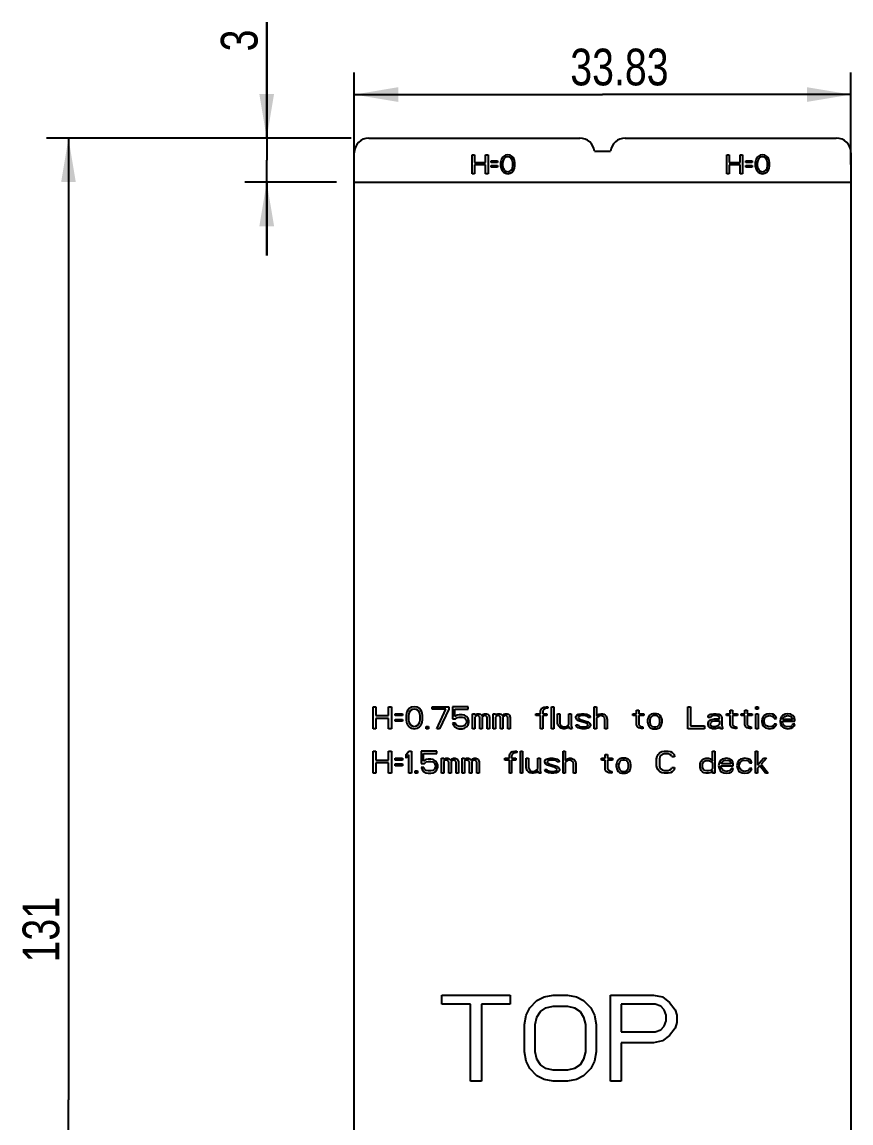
# Model space of a CAD drawing. Header units: millimetres. Extents: x 0 to 420, y 0 to 297.
# Drawn here: x 48.8 to 105.2, y 152.9 to 227.9 of the extents above; entities that cross this region are included whole.
import ezdxf

# ---------------------------------------------------------------- set-up
doc = ezdxf.new("R2010")
doc.units = ezdxf.units.MM
doc.header["$LTSCALE"] = 23.1
doc.layers.get('0').update_dxf_attribs({"linetype": 'CONTINUOUS'})
doc.layers.add('ASSEM_MEM', color=7, linetype='CONTINUOUS')
doc.styles.get("Standard").update_dxf_attribs({"font": 'txt', "width": 0.8})
doc.dimstyles.new('DIMSTYLE_1', dxfattribs={"dimtxt": 2.5, "dimasz": 3, "dimexe": 1.5, "dimexo": 1.2, "dimtad": 1, "dimdsep": 46, "dimtxsty": 'STANDARD', "dimblk": '_FILLED', "dimblk1": '_FILLED', "dimblk2": '_FILLED', "dimcen": 0.09, "dimazin": 2, "dimtp": 0.01, "dimtm": 0.01, "dimtfac": 1, "dimtofl": 0, "dimtmove": 0, "dimatfit": 3, "dimldrblk": '_FILLED', "dimfxl": 1, "dimtolj": 1, "dimarcsym": 0})

# ---------------------------------------------------------------- blocks, each defined once
blk = doc.blocks.new('_FILLED')
at = {"color": 0, "linetype": 'BYBLOCK'}
blk.add_solid([(0, 0), (-1, 0.167), (-1, -0.167)], dxfattribs=at)
blk = doc.blocks.new('*D0')
at = {"color": 7, "linetype": 'CONTINUOUS'}
for p, q in [((71.42, 218.165), (71.42, 224.431)), ((105.245, 218.165), (105.245, 224.431)), ((71.42, 222.931), (88.332, 222.931)), ((105.245, 222.931), (88.332, 222.931))]:
    blk.add_line(p, q, dxfattribs=at)
at = {"color": 7, "linetype": 'CONTINUOUS', "xscale": 3, "yscale": 3, "zscale": 3, "rotation": 180}
blk.add_blockref('_FILLED', (71.42, 222.931), dxfattribs=at)
at = {"color": 7, "linetype": 'CONTINUOUS', "xscale": 3, "yscale": 3, "zscale": 3}
blk.add_blockref('_FILLED', (105.245, 222.931), dxfattribs=at)
at = {"color": 7, "linetype": 'CONTINUOUS', "insert": (89.478, 226.056), "char_height": 2.5, "width": 10, "attachment_point": 2, "line_spacing_factor": 0.9}
blk.add_mtext('33.83', dxfattribs=at)
blk = doc.blocks.new('*D1')
at = {"color": 7, "linetype": 'CONTINUOUS'}
for p, q in [((71.22, 219.965), (50.465, 219.965)), ((51.965, 219.965), (51.965, 154.465)), ((51.965, 88.965), (51.965, 154.465)), ((71.22, 88.965), (50.465, 88.965))]:
    blk.add_line(p, q, dxfattribs=at)
at = {"color": 7, "linetype": 'CONTINUOUS', "xscale": 3, "yscale": 3, "zscale": 3}
for p, rotation in [((51.965, 219.965), 90), ((51.965, 88.965), 270)]:
    blk.add_blockref('_FILLED', p, dxfattribs=dict(at, rotation=rotation))
at = {"color": 7, "linetype": 'CONTINUOUS', "insert": (48.84, 166.057), "char_height": 2.5, "width": 6, "attachment_point": 2, "rotation": 90, "line_spacing_factor": 0.9}
blk.add_mtext('131', dxfattribs=at)
blk = doc.blocks.new('*D2')
at = {"color": 7, "linetype": 'CONTINUOUS'}
for p, q in [((65.463, 219.965), (65.463, 227.871)), ((65.463, 227.871), (65.463, 218.465)), ((71.22, 219.965), (63.963, 219.965)), ((65.463, 211.965), (65.463, 218.465)), ((70.22, 216.965), (63.963, 216.965)), ((65.463, 216.965), (65.463, 211.965))]:
    blk.add_line(p, q, dxfattribs=at)
at = {"color": 7, "linetype": 'CONTINUOUS', "xscale": 3, "yscale": 3, "zscale": 3}
for p, rotation in [((65.463, 219.965), 270), ((65.463, 216.965), 90)]:
    blk.add_blockref('_FILLED', p, dxfattribs=dict(at, rotation=rotation))
at = {"color": 7, "linetype": 'CONTINUOUS', "insert": (62.338, 225.871), "char_height": 2.5, "width": 2, "attachment_point": 1, "rotation": 90, "line_spacing_factor": 0.9}
blk.add_mtext('3', dxfattribs=at)

msp = doc.modelspace()

# ---------------------------------------------------------------- linework, layer by layer
at = {"layer": 'ASSEM_MEM', "color": 7, "linetype": 'CONTINUOUS'}
for p, q in [((72.42, 219.965), (86.787, 219.965)), ((89.877, 219.965), (104.245, 219.965)), ((71.42, 216.965), (71.42, 218.965)), ((87.782, 219.065), (88.882, 219.065)), ((105.245, 218.965), (105.245, 216.965)), ((79.456, 217.541), (79.456, 218.831)), ((79.456, 218.831), (79.617, 218.831)), ((79.617, 218.831), (79.617, 218.309)), ((79.617, 218.309), (80.37, 218.309)), ((80.37, 218.309), (80.37, 218.831)), ((80.37, 218.831), (80.531, 218.831)), ((80.531, 218.831), (80.531, 217.541)), ((80.746, 218.309), (80.746, 218.419)), ((80.746, 218.419), (81.176, 218.419)), ((81.176, 218.309), (80.746, 218.309)), ((81.176, 218.419), (81.176, 218.309)), ((81.418, 218.447), (81.391, 218.309)), ((81.391, 218.309), (81.391, 218.062)), ((81.445, 218.529), (81.418, 218.447)), ((81.499, 218.639), (81.445, 218.529)), ((81.579, 218.721), (81.499, 218.639)), ((81.552, 218.447), (81.526, 218.282)), ((81.526, 218.282), (81.526, 218.09)), ((81.66, 218.611), (81.552, 218.447)), ((81.714, 218.804), (81.579, 218.721)), ((81.741, 218.666), (81.66, 218.611)), ((81.875, 218.831), (81.714, 218.804)), ((81.875, 218.694), (81.741, 218.666)), ((82.036, 218.804), (81.875, 218.831)), ((82.009, 218.666), (81.875, 218.694)), ((82.09, 218.611), (82.009, 218.666)), ((82.171, 218.721), (82.036, 218.804)), ((82.197, 218.447), (82.09, 218.611)), ((82.251, 218.639), (82.171, 218.721)), ((82.224, 218.282), (82.197, 218.447)), ((82.224, 218.09), (82.224, 218.282)), ((82.305, 218.529), (82.251, 218.639)), ((82.332, 218.447), (82.305, 218.529)), ((82.359, 218.309), (82.332, 218.447)), ((82.359, 218.062), (82.359, 218.309)), ((96.795, 217.541), (96.795, 218.831)), ((96.795, 218.831), (96.957, 218.831)), ((96.957, 218.831), (96.957, 218.309)), ((96.957, 218.309), (97.709, 218.309)), ((97.709, 218.309), (97.709, 218.831)), ((97.709, 218.831), (97.87, 218.831)), ((97.87, 218.831), (97.87, 217.541)), ((98.085, 218.309), (98.085, 218.419)), ((98.085, 218.419), (98.515, 218.419)), ((98.515, 218.309), (98.085, 218.309)), ((98.515, 218.419), (98.515, 218.309)), ((98.757, 218.447), (98.73, 218.309)), ((98.73, 218.309), (98.73, 218.062)), ((98.784, 218.529), (98.757, 218.447)), ((98.838, 218.639), (98.784, 218.529)), ((98.918, 218.721), (98.838, 218.639)), ((98.892, 218.447), (98.865, 218.282)), ((98.865, 218.282), (98.865, 218.09)), ((98.999, 218.611), (98.892, 218.447)), ((99.053, 218.804), (98.918, 218.721)), ((99.08, 218.666), (98.999, 218.611)), ((99.214, 218.831), (99.053, 218.804)), ((99.214, 218.694), (99.08, 218.666)), ((99.375, 218.804), (99.214, 218.831)), ((99.348, 218.666), (99.214, 218.694)), ((99.429, 218.611), (99.348, 218.666)), ((99.51, 218.721), (99.375, 218.804)), ((99.537, 218.447), (99.429, 218.611)), ((99.59, 218.639), (99.51, 218.721)), ((99.563, 218.282), (99.537, 218.447)), ((99.563, 218.09), (99.563, 218.282)), ((99.644, 218.529), (99.59, 218.639)), ((99.671, 218.447), (99.644, 218.529)), ((99.698, 218.309), (99.671, 218.447)), ((99.698, 218.062), (99.698, 218.309)), ((79.617, 217.541), (79.456, 217.541)), ((79.617, 218.145), (79.617, 217.541)), ((80.37, 218.145), (79.617, 218.145)), ((80.37, 217.541), (80.37, 218.145)), ((80.531, 217.541), (80.37, 217.541)), ((80.746, 217.98), (80.746, 218.09)), ((80.746, 218.09), (81.176, 218.09)), ((81.176, 217.98), (80.746, 217.98)), ((81.176, 218.09), (81.176, 217.98)), ((81.391, 218.062), (81.418, 217.925)), ((81.418, 217.925), (81.445, 217.843)), ((81.445, 217.843), (81.499, 217.733)), ((81.499, 217.733), (81.579, 217.651)), ((81.526, 218.09), (81.552, 217.925)), ((81.552, 217.925), (81.66, 217.761)), ((81.579, 217.651), (81.714, 217.568)), ((81.66, 217.761), (81.741, 217.706)), ((81.714, 217.568), (81.875, 217.541)), ((81.741, 217.706), (81.875, 217.678)), ((81.875, 217.678), (82.009, 217.706)), ((81.875, 217.541), (82.036, 217.568)), ((82.009, 217.706), (82.09, 217.761)), ((82.036, 217.568), (82.171, 217.651)), ((82.09, 217.761), (82.197, 217.925)), ((82.171, 217.651), (82.251, 217.733)), ((82.197, 217.925), (82.224, 218.09)), ((82.251, 217.733), (82.305, 217.843)), ((82.305, 217.843), (82.332, 217.925)), ((82.332, 217.925), (82.359, 218.062)), ((96.957, 217.541), (96.795, 217.541)), ((96.957, 218.145), (96.957, 217.541)), ((97.709, 218.145), (96.957, 218.145)), ((97.709, 217.541), (97.709, 218.145)), ((97.87, 217.541), (97.709, 217.541)), ((98.085, 217.98), (98.085, 218.09)), ((98.085, 218.09), (98.515, 218.09)), ((98.515, 217.98), (98.085, 217.98)), ((98.515, 218.09), (98.515, 217.98)), ((98.73, 218.062), (98.757, 217.925)), ((98.757, 217.925), (98.784, 217.843)), ((98.784, 217.843), (98.838, 217.733)), ((98.838, 217.733), (98.918, 217.651)), ((98.865, 218.09), (98.892, 217.925)), ((98.892, 217.925), (98.999, 217.761)), ((98.918, 217.651), (99.053, 217.568)), ((98.999, 217.761), (99.08, 217.706)), ((99.053, 217.568), (99.214, 217.541)), ((99.08, 217.706), (99.214, 217.678)), ((99.214, 217.678), (99.348, 217.706)), ((99.214, 217.541), (99.375, 217.568)), ((99.348, 217.706), (99.429, 217.761)), ((99.375, 217.568), (99.51, 217.651)), ((99.429, 217.761), (99.537, 217.925)), ((99.51, 217.651), (99.59, 217.733)), ((99.537, 217.925), (99.563, 218.09)), ((99.59, 217.733), (99.644, 217.843)), ((99.644, 217.843), (99.671, 217.925)), ((99.671, 217.925), (99.698, 218.062)), ((71.42, 89.965), (71.42, 216.965)), ((71.42, 216.965), (105.245, 216.965)), ((105.245, 216.965), (105.245, 89.965)), ((72.702, 179.741), (72.702, 181.241)), ((72.702, 181.241), (72.889, 181.241)), ((72.889, 181.241), (72.889, 180.634)), ((73.764, 180.634), (73.764, 181.241)), ((73.764, 181.241), (73.952, 181.241)), ((73.952, 181.241), (73.952, 179.741)), ((74.202, 180.634), (74.202, 180.762)), ((74.202, 180.762), (74.702, 180.762)), ((74.702, 180.762), (74.702, 180.634)), ((74.983, 180.794), (74.952, 180.634)), ((75.014, 180.89), (74.983, 180.794)), ((75.077, 181.017), (75.014, 180.89)), ((75.17, 181.113), (75.077, 181.017)), ((75.139, 180.794), (75.108, 180.603)), ((75.264, 180.986), (75.139, 180.794)), ((75.327, 181.209), (75.17, 181.113)), ((75.358, 181.049), (75.264, 180.986)), ((75.514, 181.241), (75.327, 181.209)), ((75.514, 181.081), (75.358, 181.049)), ((75.702, 181.209), (75.514, 181.241)), ((75.67, 181.049), (75.514, 181.081)), ((75.764, 180.986), (75.67, 181.049)), ((75.858, 181.113), (75.702, 181.209)), ((75.889, 180.794), (75.764, 180.986)), ((75.952, 181.017), (75.858, 181.113)), ((75.92, 180.603), (75.889, 180.794)), ((76.014, 180.89), (75.952, 181.017)), ((76.045, 180.794), (76.014, 180.89)), ((76.077, 180.634), (76.045, 180.794)), ((76.733, 181.081), (76.733, 181.241)), ((76.733, 181.241), (77.858, 181.241)), ((77.67, 181.081), (76.733, 181.081)), ((77.045, 179.741), (77.67, 181.081)), ((77.858, 181.081), (77.233, 179.741)), ((77.858, 181.241), (77.858, 181.081)), ((78.108, 181.241), (78.108, 180.411)), ((79.17, 181.241), (78.108, 181.241)), ((78.264, 180.571), (78.264, 181.081)), ((78.264, 181.081), (79.17, 181.081)), ((79.17, 181.081), (79.17, 181.241)), ((79.483, 179.741), (79.483, 180.762)), ((79.483, 180.762), (79.639, 180.762)), ((79.639, 180.762), (79.639, 180.666)), ((79.639, 180.666), (79.702, 180.73)), ((79.702, 180.73), (79.795, 180.762)), ((79.795, 180.762), (79.92, 180.762)), ((79.92, 180.762), (80.014, 180.73)), ((80.014, 180.73), (80.108, 180.634)), ((80.108, 180.634), (80.202, 180.73)), ((80.202, 180.73), (80.295, 180.762)), ((80.295, 180.762), (80.42, 180.762)), ((80.42, 180.762), (80.514, 180.73)), ((80.514, 180.73), (80.577, 180.666)), ((80.889, 179.741), (80.889, 180.762)), ((80.889, 180.762), (81.045, 180.762)), ((81.045, 180.762), (81.045, 180.666)), ((81.045, 180.666), (81.108, 180.73)), ((81.108, 180.73), (81.202, 180.762)), ((81.202, 180.762), (81.327, 180.762)), ((81.327, 180.762), (81.42, 180.73)), ((81.42, 180.73), (81.514, 180.634)), ((81.514, 180.634), (81.608, 180.73)), ((81.608, 180.73), (81.702, 180.762)), ((81.702, 180.762), (81.827, 180.762)), ((81.827, 180.762), (81.92, 180.73)), ((81.92, 180.73), (81.983, 180.666)), ((83.795, 180.634), (83.795, 180.762)), ((83.795, 180.762), (84.108, 180.762)), ((84.108, 180.954), (84.139, 181.049)), ((84.108, 180.762), (84.108, 180.954)), ((84.139, 181.049), (84.202, 181.145)), ((84.202, 181.145), (84.327, 181.209)), ((84.295, 181.017), (84.264, 180.922)), ((84.264, 180.922), (84.264, 180.762)), ((84.264, 180.762), (84.545, 180.762)), ((84.358, 181.081), (84.295, 181.017)), ((84.327, 181.209), (84.483, 181.241)), ((84.42, 181.113), (84.358, 181.081)), ((84.608, 181.145), (84.42, 181.113)), ((84.483, 181.241), (84.608, 181.241)), ((84.545, 180.762), (84.545, 180.634)), ((84.608, 181.241), (84.608, 181.145)), ((84.858, 179.741), (84.858, 181.241)), ((84.858, 181.241), (85.014, 181.241)), ((85.014, 181.241), (85.014, 179.741)), ((85.264, 180.124), (85.264, 180.762)), ((85.264, 180.762), (85.42, 180.762)), ((85.42, 180.762), (85.42, 180.124)), ((86.045, 180.06), (86.045, 180.762)), ((86.045, 180.762), (86.202, 180.762)), ((86.202, 180.762), (86.202, 179.932)), ((86.577, 180.666), (86.702, 180.73)), ((86.702, 180.73), (86.889, 180.762)), ((86.889, 180.762), (87.077, 180.762)), ((87.077, 180.762), (87.264, 180.73)), ((87.264, 180.73), (87.358, 180.698)), ((87.764, 179.741), (87.764, 181.241)), ((87.764, 181.241), (87.92, 181.241)), ((87.92, 181.241), (87.92, 180.603)), ((87.983, 180.666), (88.077, 180.73)), ((88.077, 180.73), (88.202, 180.762)), ((88.202, 180.762), (88.327, 180.762)), ((88.327, 180.762), (88.42, 180.73)), ((88.42, 180.73), (88.514, 180.666)), ((90.389, 180.634), (90.389, 180.762)), ((90.389, 180.762), (90.639, 180.762)), ((90.639, 180.762), (90.639, 181.017)), ((90.639, 181.017), (90.795, 181.017)), ((90.795, 181.017), (90.795, 180.762)), ((90.795, 180.762), (91.139, 180.762)), ((91.139, 180.762), (91.139, 180.634)), ((91.639, 180.73), (91.577, 180.698)), ((91.764, 180.762), (91.639, 180.73)), ((92.014, 180.762), (91.764, 180.762)), ((92.139, 180.73), (92.014, 180.762)), ((92.202, 180.698), (92.139, 180.73)), ((94.139, 179.741), (94.139, 181.241)), ((94.139, 181.241), (94.327, 181.241)), ((94.327, 181.241), (94.327, 179.932)), ((95.608, 180.698), (95.67, 180.73)), ((95.67, 180.73), (95.889, 180.762)), ((95.889, 180.762), (96.077, 180.762)), ((96.077, 180.762), (96.264, 180.73)), ((96.264, 180.73), (96.358, 180.666)), ((96.764, 180.634), (96.764, 180.762)), ((96.764, 180.762), (97.014, 180.762)), ((97.014, 180.762), (97.014, 181.017)), ((97.014, 181.017), (97.17, 181.017)), ((97.17, 181.017), (97.17, 180.762)), ((97.17, 180.762), (97.514, 180.762)), ((97.514, 180.762), (97.514, 180.634)), ((97.764, 180.634), (97.764, 180.762)), ((97.764, 180.762), (98.014, 180.762)), ((98.014, 180.762), (98.014, 181.017)), ((98.014, 181.017), (98.17, 181.017)), ((98.17, 181.017), (98.17, 180.762)), ((98.17, 180.762), (98.514, 180.762)), ((98.514, 180.762), (98.514, 180.634)), ((98.764, 181.081), (98.764, 181.241)), ((98.764, 181.241), (98.92, 181.241)), ((98.92, 181.081), (98.764, 181.081)), ((98.764, 179.741), (98.764, 180.762)), ((98.764, 180.762), (98.92, 180.762)), ((98.92, 181.241), (98.92, 181.081)), ((98.92, 180.762), (98.92, 179.741)), ((99.514, 180.73), (99.42, 180.698)), ((99.702, 180.762), (99.514, 180.73)), ((99.92, 180.73), (99.702, 180.762)), ((100.045, 180.666), (99.92, 180.73)), ((100.764, 180.73), (100.67, 180.698)), ((100.952, 180.762), (100.764, 180.73)), ((101.139, 180.73), (100.952, 180.762)), ((101.295, 180.634), (101.139, 180.73)), ((72.889, 180.634), (73.764, 180.634)), ((72.889, 180.443), (72.889, 179.741)), ((73.764, 180.443), (72.889, 180.443)), ((73.764, 179.741), (73.764, 180.443)), ((74.702, 180.634), (74.202, 180.634)), ((74.202, 180.251), (74.202, 180.379)), ((74.202, 180.379), (74.702, 180.379)), ((74.702, 180.251), (74.202, 180.251)), ((74.702, 180.379), (74.702, 180.251)), ((74.952, 180.634), (74.952, 180.347)), ((74.952, 180.347), (74.983, 180.188)), ((74.983, 180.188), (75.014, 180.092)), ((75.014, 180.092), (75.077, 179.964)), ((75.077, 179.964), (75.17, 179.868)), ((75.108, 180.603), (75.108, 180.379)), ((75.108, 180.379), (75.139, 180.188)), ((75.139, 180.188), (75.264, 179.996)), ((75.264, 179.996), (75.358, 179.932)), ((75.67, 179.932), (75.764, 179.996)), ((75.764, 179.996), (75.889, 180.188)), ((75.858, 179.868), (75.952, 179.964)), ((75.889, 180.188), (75.92, 180.379)), ((75.92, 180.379), (75.92, 180.603)), ((75.952, 179.964), (76.014, 180.092)), ((76.014, 180.092), (76.045, 180.188)), ((76.045, 180.188), (76.077, 180.347)), ((76.077, 180.347), (76.077, 180.634)), ((78.108, 180.411), (78.327, 180.411)), ((78.108, 180.124), (78.17, 179.996)), ((78.295, 180.124), (78.108, 180.124)), ((78.17, 179.996), (78.264, 179.868)), ((78.42, 180.666), (78.264, 180.571)), ((78.358, 179.996), (78.295, 180.124)), ((78.327, 180.411), (78.452, 180.507)), ((78.452, 179.932), (78.358, 179.996)), ((78.577, 180.698), (78.42, 180.666)), ((78.452, 180.507), (78.577, 180.539)), ((78.764, 180.698), (78.577, 180.698)), ((78.577, 180.539), (78.764, 180.539)), ((78.92, 180.666), (78.764, 180.698)), ((78.764, 180.539), (78.889, 180.507)), ((78.889, 180.507), (78.983, 180.443)), ((78.983, 179.996), (78.889, 179.932)), ((79.077, 180.571), (78.92, 180.666)), ((78.983, 180.443), (79.045, 180.347)), ((79.045, 180.092), (78.983, 179.996)), ((79.045, 180.347), (79.077, 180.251)), ((79.077, 180.188), (79.045, 180.092)), ((79.17, 180.443), (79.077, 180.571)), ((79.077, 180.251), (79.077, 180.188)), ((79.077, 179.868), (79.17, 179.996)), ((79.233, 180.283), (79.17, 180.443)), ((79.17, 179.996), (79.233, 180.156)), ((79.233, 180.156), (79.233, 180.283)), ((79.702, 180.603), (79.639, 180.539)), ((79.639, 180.539), (79.639, 179.741)), ((79.795, 180.634), (79.702, 180.603)), ((79.858, 180.634), (79.795, 180.634)), ((79.92, 180.603), (79.858, 180.634)), ((79.952, 180.571), (79.92, 180.603)), ((79.983, 180.507), (79.952, 180.571)), ((79.983, 179.741), (79.983, 180.507)), ((80.17, 180.571), (80.139, 180.507)), ((80.139, 180.507), (80.139, 179.741)), ((80.202, 180.603), (80.17, 180.571)), ((80.264, 180.634), (80.202, 180.603)), ((80.358, 180.634), (80.264, 180.634)), ((80.42, 180.603), (80.358, 180.634)), ((80.452, 180.571), (80.42, 180.603)), ((80.483, 180.507), (80.452, 180.571)), ((80.483, 179.741), (80.483, 180.507)), ((80.577, 180.666), (80.639, 180.507)), ((80.639, 180.507), (80.639, 179.741)), ((81.108, 180.603), (81.045, 180.539)), ((81.045, 180.539), (81.045, 179.741)), ((81.202, 180.634), (81.108, 180.603)), ((81.264, 180.634), (81.202, 180.634)), ((81.327, 180.603), (81.264, 180.634)), ((81.358, 180.571), (81.327, 180.603)), ((81.389, 180.507), (81.358, 180.571)), ((81.389, 179.741), (81.389, 180.507)), ((81.577, 180.571), (81.545, 180.507)), ((81.545, 180.507), (81.545, 179.741)), ((81.608, 180.603), (81.577, 180.571)), ((81.67, 180.634), (81.608, 180.603)), ((81.764, 180.634), (81.67, 180.634)), ((81.827, 180.603), (81.764, 180.634)), ((81.858, 180.571), (81.827, 180.603)), ((81.889, 180.507), (81.858, 180.571)), ((81.889, 179.741), (81.889, 180.507)), ((81.983, 180.666), (82.045, 180.507)), ((82.045, 180.507), (82.045, 179.741)), ((84.108, 180.634), (83.795, 180.634)), ((84.108, 179.741), (84.108, 180.634)), ((84.264, 180.634), (84.264, 179.741)), ((84.545, 180.634), (84.264, 180.634)), ((85.295, 179.996), (85.264, 180.124)), ((85.327, 179.932), (85.295, 179.996)), ((85.42, 180.124), (85.452, 180.028)), ((85.452, 180.028), (85.514, 179.932)), ((85.889, 179.9), (85.983, 179.964)), ((85.983, 179.964), (86.045, 180.06)), ((86.514, 180.571), (86.577, 180.666)), ((86.514, 180.507), (86.514, 180.571)), ((86.577, 180.379), (86.514, 180.507)), ((86.577, 179.868), (86.514, 179.996)), ((86.514, 179.996), (86.67, 179.996)), ((86.702, 180.283), (86.577, 180.379)), ((86.702, 180.571), (86.67, 180.507)), ((86.67, 180.507), (86.702, 180.443)), ((86.67, 179.996), (86.702, 179.932)), ((86.764, 180.603), (86.702, 180.571)), ((86.702, 180.443), (86.795, 180.379)), ((87.233, 180.124), (86.702, 180.283)), ((86.889, 180.634), (86.764, 180.603)), ((86.795, 180.379), (87.327, 180.22)), ((87.077, 180.634), (86.889, 180.634)), ((87.264, 180.603), (87.077, 180.634)), ((87.327, 180.06), (87.233, 180.124)), ((87.327, 180.571), (87.264, 180.603)), ((87.358, 180.507), (87.327, 180.571)), ((87.327, 180.22), (87.452, 180.124)), ((87.358, 179.996), (87.327, 180.06)), ((87.327, 179.932), (87.358, 179.996)), ((87.358, 180.698), (87.452, 180.634)), ((87.514, 180.507), (87.358, 180.507)), ((87.452, 180.634), (87.514, 180.507)), ((87.452, 180.124), (87.514, 179.996)), ((87.514, 179.996), (87.514, 179.932)), ((87.92, 180.603), (87.983, 180.666)), ((87.983, 180.539), (87.92, 180.475)), ((87.92, 180.475), (87.92, 179.741)), ((88.077, 180.603), (87.983, 180.539)), ((88.202, 180.634), (88.077, 180.603)), ((88.327, 180.603), (88.202, 180.634)), ((88.389, 180.571), (88.327, 180.603)), ((88.452, 180.507), (88.389, 180.571)), ((88.483, 180.379), (88.452, 180.507)), ((88.483, 179.741), (88.483, 180.379)), ((88.514, 180.666), (88.577, 180.603)), ((88.577, 180.603), (88.608, 180.539)), ((88.608, 180.539), (88.639, 180.379)), ((88.639, 180.379), (88.639, 179.741)), ((90.639, 180.634), (90.389, 180.634)), ((90.639, 179.996), (90.639, 180.634)), ((90.702, 179.868), (90.639, 179.996)), ((90.795, 180.634), (90.795, 180.06)), ((91.139, 180.634), (90.795, 180.634)), ((90.795, 180.06), (90.827, 179.964)), ((90.827, 179.964), (90.92, 179.9)), ((91.42, 180.443), (91.389, 180.315)), ((91.389, 180.315), (91.389, 180.188)), ((91.389, 180.188), (91.452, 179.964)), ((91.452, 180.539), (91.42, 180.443)), ((91.514, 180.634), (91.452, 180.539)), ((91.452, 179.964), (91.514, 179.868)), ((91.577, 180.698), (91.514, 180.634)), ((91.577, 180.443), (91.545, 180.315)), ((91.545, 180.315), (91.545, 180.188)), ((91.545, 180.188), (91.577, 180.06)), ((91.639, 180.539), (91.577, 180.443)), ((91.577, 180.06), (91.639, 179.964)), ((91.702, 180.603), (91.639, 180.539)), ((91.639, 179.964), (91.702, 179.9)), ((91.827, 180.634), (91.702, 180.603)), ((91.952, 180.634), (91.827, 180.634)), ((92.077, 180.603), (91.952, 180.634)), ((92.139, 180.539), (92.077, 180.603)), ((92.077, 179.9), (92.139, 179.964)), ((92.202, 180.443), (92.139, 180.539)), ((92.139, 179.964), (92.202, 180.06)), ((92.264, 180.634), (92.202, 180.698)), ((92.233, 180.315), (92.202, 180.443)), ((92.202, 180.06), (92.233, 180.188)), ((92.233, 180.188), (92.233, 180.315)), ((92.327, 180.539), (92.264, 180.634)), ((92.264, 179.868), (92.327, 179.964)), ((92.358, 180.443), (92.327, 180.539)), ((92.327, 179.964), (92.389, 180.188)), ((92.389, 180.315), (92.358, 180.443)), ((92.389, 180.188), (92.389, 180.315)), ((95.514, 180.571), (95.545, 180.634)), ((95.514, 180.507), (95.514, 180.571)), ((95.67, 180.507), (95.514, 180.507)), ((95.514, 180.124), (95.577, 180.251)), ((95.514, 180.028), (95.514, 180.124)), ((95.545, 179.9), (95.514, 180.028)), ((95.545, 180.634), (95.608, 180.698)), ((95.577, 180.251), (95.639, 180.315)), ((95.639, 180.315), (95.764, 180.379)), ((95.702, 180.571), (95.67, 180.507)), ((95.67, 180.06), (95.702, 180.156)), ((95.67, 179.996), (95.67, 180.06)), ((95.702, 179.932), (95.67, 179.996)), ((95.764, 180.603), (95.702, 180.571)), ((95.702, 180.156), (95.764, 180.22)), ((95.889, 180.634), (95.764, 180.603)), ((95.764, 180.379), (95.952, 180.411)), ((95.764, 180.22), (95.827, 180.251)), ((95.827, 180.251), (95.952, 180.283)), ((96.077, 180.634), (95.889, 180.634)), ((95.952, 180.411), (96.295, 180.411)), ((95.952, 180.283), (96.295, 180.283)), ((96.202, 180.603), (96.077, 180.634)), ((96.264, 180.028), (96.17, 179.932)), ((96.264, 180.571), (96.202, 180.603)), ((96.295, 180.507), (96.264, 180.571)), ((96.295, 180.092), (96.264, 180.028)), ((96.295, 180.411), (96.295, 180.507)), ((96.295, 180.283), (96.295, 180.092)), ((96.358, 180.666), (96.42, 180.603)), ((96.42, 180.603), (96.452, 180.507)), ((96.452, 180.507), (96.452, 179.996)), ((96.452, 179.996), (96.483, 179.837)), ((97.014, 180.634), (96.764, 180.634)), ((97.014, 179.996), (97.014, 180.634)), ((97.077, 179.868), (97.014, 179.996)), ((97.17, 180.634), (97.17, 180.06)), ((97.514, 180.634), (97.17, 180.634)), ((97.17, 180.06), (97.202, 179.964)), ((97.202, 179.964), (97.295, 179.9)), ((98.014, 180.634), (97.764, 180.634)), ((98.014, 179.996), (98.014, 180.634)), ((98.077, 179.868), (98.014, 179.996)), ((98.17, 180.634), (98.17, 180.06)), ((98.514, 180.634), (98.17, 180.634)), ((98.17, 180.06), (98.202, 179.964)), ((98.202, 179.964), (98.295, 179.9)), ((99.202, 180.443), (99.17, 180.251)), ((99.17, 180.251), (99.202, 180.06)), ((99.264, 180.571), (99.202, 180.443)), ((99.202, 180.06), (99.264, 179.932)), ((99.327, 180.634), (99.264, 180.571)), ((99.42, 180.698), (99.327, 180.634)), ((99.327, 180.283), (99.358, 180.411)), ((99.327, 180.188), (99.327, 180.283)), ((99.389, 180.028), (99.327, 180.188)), ((99.358, 180.411), (99.389, 180.475)), ((99.389, 180.475), (99.483, 180.571)), ((99.483, 179.932), (99.389, 180.028)), ((99.483, 180.571), (99.545, 180.603)), ((99.545, 180.603), (99.67, 180.634)), ((99.67, 180.634), (99.889, 180.603)), ((99.889, 180.603), (99.983, 180.539)), ((99.983, 179.964), (99.889, 179.9)), ((99.983, 180.539), (100.014, 180.443)), ((100.014, 180.06), (99.983, 179.964)), ((100.014, 180.443), (100.17, 180.443)), ((100.17, 180.06), (100.014, 180.06)), ((100.139, 180.571), (100.045, 180.666)), ((100.17, 180.443), (100.139, 180.571)), ((100.139, 179.932), (100.17, 180.06)), ((100.452, 180.443), (100.42, 180.251)), ((100.42, 180.251), (100.452, 180.06)), ((100.514, 180.571), (100.452, 180.443)), ((100.452, 180.06), (100.514, 179.932)), ((100.577, 180.634), (100.514, 180.571)), ((100.67, 180.698), (100.577, 180.634)), ((100.577, 180.188), (100.577, 180.251)), ((100.577, 180.251), (101.42, 180.251)), ((100.608, 180.092), (100.577, 180.188)), ((100.608, 180.411), (100.639, 180.475)), ((100.608, 180.379), (100.608, 180.411)), ((101.264, 180.379), (100.608, 180.379)), ((100.639, 180.028), (100.608, 180.092)), ((100.639, 180.475), (100.733, 180.571)), ((100.733, 179.932), (100.639, 180.028)), ((100.733, 180.571), (100.795, 180.603)), ((100.795, 180.603), (100.92, 180.634)), ((100.92, 180.634), (101.108, 180.603)), ((101.108, 180.603), (101.202, 180.539)), ((101.233, 179.964), (101.139, 179.9)), ((101.202, 180.539), (101.264, 180.443)), ((101.264, 180.06), (101.233, 179.964)), ((101.264, 180.443), (101.264, 180.379)), ((101.42, 180.06), (101.264, 180.06)), ((101.389, 180.507), (101.295, 180.634)), ((101.42, 180.379), (101.389, 180.507)), ((101.389, 179.932), (101.42, 180.06)), ((101.42, 180.251), (101.42, 180.379)), ((72.889, 179.741), (72.702, 179.741)), ((73.952, 179.741), (73.764, 179.741)), ((75.17, 179.868), (75.327, 179.773)), ((75.327, 179.773), (75.514, 179.741)), ((75.358, 179.932), (75.514, 179.9)), ((75.514, 179.9), (75.67, 179.932)), ((75.514, 179.741), (75.702, 179.773)), ((75.702, 179.773), (75.858, 179.868)), ((76.327, 179.741), (76.327, 179.9)), ((76.327, 179.9), (76.483, 179.9)), ((76.483, 179.741), (76.327, 179.741)), ((76.483, 179.9), (76.483, 179.741)), ((77.233, 179.741), (77.045, 179.741)), ((78.264, 179.868), (78.42, 179.773)), ((78.42, 179.773), (78.577, 179.741)), ((78.577, 179.9), (78.452, 179.932)), ((78.764, 179.9), (78.577, 179.9)), ((78.577, 179.741), (78.764, 179.741)), ((78.889, 179.932), (78.764, 179.9)), ((78.764, 179.741), (78.92, 179.773)), ((78.92, 179.773), (79.077, 179.868)), ((79.639, 179.741), (79.483, 179.741)), ((80.139, 179.741), (79.983, 179.741)), ((80.639, 179.741), (80.483, 179.741)), ((81.045, 179.741), (80.889, 179.741)), ((81.545, 179.741), (81.389, 179.741)), ((82.045, 179.741), (81.889, 179.741)), ((84.264, 179.741), (84.108, 179.741)), ((85.014, 179.741), (84.858, 179.741)), ((85.42, 179.837), (85.327, 179.932)), ((85.514, 179.773), (85.42, 179.837)), ((85.514, 179.932), (85.639, 179.868)), ((85.639, 179.741), (85.514, 179.773)), ((85.639, 179.868), (85.764, 179.868)), ((85.764, 179.741), (85.639, 179.741)), ((85.764, 179.868), (85.889, 179.9)), ((85.889, 179.773), (85.764, 179.741)), ((85.952, 179.805), (85.889, 179.773)), ((86.045, 179.9), (85.952, 179.805)), ((86.108, 179.741), (86.045, 179.9)), ((86.264, 179.741), (86.108, 179.741)), ((86.202, 179.932), (86.233, 179.805)), ((86.233, 179.805), (86.264, 179.741)), ((86.67, 179.805), (86.577, 179.868)), ((86.764, 179.773), (86.67, 179.805)), ((86.702, 179.932), (86.764, 179.9)), ((86.764, 179.9), (86.952, 179.868)), ((86.952, 179.741), (86.764, 179.773)), ((86.952, 179.868), (87.139, 179.868)), ((87.139, 179.741), (86.952, 179.741)), ((87.139, 179.868), (87.264, 179.9)), ((87.327, 179.773), (87.139, 179.741)), ((87.264, 179.9), (87.327, 179.932)), ((87.452, 179.837), (87.327, 179.773)), ((87.514, 179.932), (87.452, 179.837)), ((87.92, 179.741), (87.764, 179.741)), ((88.639, 179.741), (88.483, 179.741)), ((90.795, 179.805), (90.702, 179.868)), ((90.889, 179.773), (90.795, 179.805)), ((91.077, 179.741), (90.889, 179.773)), ((90.92, 179.9), (91.077, 179.868)), ((91.077, 179.868), (91.077, 179.741)), ((91.514, 179.868), (91.577, 179.805)), ((91.577, 179.805), (91.639, 179.773)), ((91.639, 179.773), (91.764, 179.741)), ((91.702, 179.9), (91.827, 179.868)), ((91.764, 179.741), (92.014, 179.741)), ((91.827, 179.868), (91.952, 179.868)), ((91.952, 179.868), (92.077, 179.9)), ((92.014, 179.741), (92.139, 179.773)), ((92.139, 179.773), (92.202, 179.805)), ((92.202, 179.805), (92.264, 179.868)), ((95.264, 179.741), (94.139, 179.741)), ((94.327, 179.932), (95.264, 179.932)), ((95.264, 179.932), (95.264, 179.741)), ((95.639, 179.805), (95.545, 179.9)), ((95.702, 179.773), (95.639, 179.805)), ((95.827, 179.868), (95.702, 179.932)), ((95.827, 179.741), (95.702, 179.773)), ((96.014, 179.868), (95.827, 179.868)), ((96.014, 179.741), (95.827, 179.741)), ((96.17, 179.932), (96.014, 179.868)), ((96.17, 179.773), (96.014, 179.741)), ((96.264, 179.837), (96.17, 179.773)), ((96.295, 179.9), (96.264, 179.837)), ((96.327, 179.805), (96.295, 179.9)), ((96.358, 179.741), (96.327, 179.805)), ((96.514, 179.741), (96.358, 179.741)), ((96.483, 179.837), (96.514, 179.741)), ((97.17, 179.805), (97.077, 179.868)), ((97.264, 179.773), (97.17, 179.805)), ((97.452, 179.741), (97.264, 179.773)), ((97.295, 179.9), (97.452, 179.868)), ((97.452, 179.868), (97.452, 179.741)), ((98.17, 179.805), (98.077, 179.868)), ((98.264, 179.773), (98.17, 179.805)), ((98.452, 179.741), (98.264, 179.773)), ((98.295, 179.9), (98.452, 179.868)), ((98.452, 179.868), (98.452, 179.741)), ((98.92, 179.741), (98.764, 179.741)), ((99.264, 179.932), (99.327, 179.868)), ((99.327, 179.868), (99.42, 179.805)), ((99.42, 179.805), (99.514, 179.773)), ((99.67, 179.868), (99.483, 179.932)), ((99.514, 179.773), (99.702, 179.741)), ((99.889, 179.9), (99.67, 179.868)), ((99.702, 179.741), (99.92, 179.773)), ((99.92, 179.773), (100.045, 179.837)), ((100.045, 179.837), (100.139, 179.932)), ((100.514, 179.932), (100.577, 179.868)), ((100.577, 179.868), (100.67, 179.805)), ((100.67, 179.805), (100.764, 179.773)), ((100.795, 179.9), (100.733, 179.932)), ((100.764, 179.773), (100.952, 179.741)), ((100.92, 179.868), (100.795, 179.9)), ((101.139, 179.9), (100.92, 179.868)), ((100.952, 179.741), (101.17, 179.773)), ((101.17, 179.773), (101.295, 179.837)), ((101.295, 179.837), (101.389, 179.932)), ((72.702, 176.712), (72.702, 178.212)), ((72.702, 178.212), (72.889, 178.212)), ((72.889, 178.212), (72.889, 177.606)), ((73.764, 177.606), (73.764, 178.212)), ((73.764, 178.212), (73.952, 178.212)), ((73.952, 178.212), (73.952, 176.712)), ((74.202, 177.606), (74.202, 177.734)), ((74.202, 177.734), (74.702, 177.734)), ((74.702, 177.734), (74.702, 177.606)), ((74.952, 177.989), (75.139, 178.212)), ((74.952, 177.734), (74.952, 177.989)), ((75.139, 177.957), (74.952, 177.734)), ((75.139, 178.212), (75.327, 178.212)), ((75.139, 176.712), (75.139, 177.957)), ((75.327, 178.212), (75.327, 176.712)), ((75.983, 178.212), (75.983, 177.383)), ((77.045, 178.212), (75.983, 178.212)), ((76.139, 177.542), (76.139, 178.053)), ((76.139, 178.053), (77.045, 178.053)), ((77.045, 178.053), (77.045, 178.212)), ((77.358, 176.712), (77.358, 177.734)), ((77.358, 177.734), (77.514, 177.734)), ((77.514, 177.734), (77.514, 177.638)), ((77.514, 177.638), (77.577, 177.702)), ((77.577, 177.702), (77.67, 177.734)), ((77.67, 177.734), (77.795, 177.734)), ((77.795, 177.734), (77.889, 177.702)), ((77.889, 177.702), (77.983, 177.606)), ((77.983, 177.606), (78.077, 177.702)), ((78.077, 177.702), (78.17, 177.734)), ((78.17, 177.734), (78.295, 177.734)), ((78.295, 177.734), (78.389, 177.702)), ((78.389, 177.702), (78.452, 177.638)), ((78.764, 176.712), (78.764, 177.734)), ((78.764, 177.734), (78.92, 177.734)), ((78.92, 177.734), (78.92, 177.638)), ((78.92, 177.638), (78.983, 177.702)), ((78.983, 177.702), (79.077, 177.734)), ((79.077, 177.734), (79.202, 177.734)), ((79.202, 177.734), (79.295, 177.702)), ((79.295, 177.702), (79.389, 177.606)), ((79.389, 177.606), (79.483, 177.702)), ((79.483, 177.702), (79.577, 177.734)), ((79.577, 177.734), (79.702, 177.734)), ((79.702, 177.734), (79.795, 177.702)), ((79.795, 177.702), (79.858, 177.638)), ((81.67, 177.606), (81.67, 177.734)), ((81.67, 177.734), (81.983, 177.734)), ((81.983, 177.925), (82.014, 178.021)), ((81.983, 177.734), (81.983, 177.925)), ((82.014, 178.021), (82.077, 178.117)), ((82.077, 178.117), (82.202, 178.18)), ((82.17, 177.989), (82.139, 177.893)), ((82.139, 177.893), (82.139, 177.734)), ((82.139, 177.734), (82.42, 177.734)), ((82.233, 178.053), (82.17, 177.989)), ((82.202, 178.18), (82.358, 178.212)), ((82.295, 178.085), (82.233, 178.053)), ((82.483, 178.117), (82.295, 178.085)), ((82.358, 178.212), (82.483, 178.212)), ((82.42, 177.734), (82.42, 177.606)), ((82.483, 178.212), (82.483, 178.117)), ((82.733, 176.712), (82.733, 178.212)), ((82.733, 178.212), (82.889, 178.212)), ((82.889, 178.212), (82.889, 176.712)), ((83.139, 177.095), (83.139, 177.734)), ((83.139, 177.734), (83.295, 177.734)), ((83.295, 177.734), (83.295, 177.095)), ((83.92, 177.031), (83.92, 177.734)), ((83.92, 177.734), (84.077, 177.734)), ((84.077, 177.734), (84.077, 176.904)), ((84.452, 177.638), (84.577, 177.702)), ((84.577, 177.702), (84.764, 177.734)), ((84.764, 177.734), (84.952, 177.734)), ((84.952, 177.734), (85.139, 177.702)), ((85.139, 177.702), (85.233, 177.67)), ((85.639, 176.712), (85.639, 178.212)), ((85.639, 178.212), (85.795, 178.212)), ((85.795, 178.212), (85.795, 177.574)), ((85.858, 177.638), (85.952, 177.702)), ((85.952, 177.702), (86.077, 177.734)), ((86.077, 177.734), (86.202, 177.734)), ((86.202, 177.734), (86.295, 177.702)), ((86.295, 177.702), (86.389, 177.638)), ((88.264, 177.606), (88.264, 177.734)), ((88.264, 177.734), (88.514, 177.734)), ((88.514, 177.734), (88.514, 177.989)), ((88.514, 177.989), (88.67, 177.989)), ((88.67, 177.989), (88.67, 177.734)), ((88.67, 177.734), (89.014, 177.734)), ((89.014, 177.734), (89.014, 177.606)), ((89.514, 177.702), (89.452, 177.67)), ((89.639, 177.734), (89.514, 177.702)), ((89.889, 177.734), (89.639, 177.734)), ((90.014, 177.702), (89.889, 177.734)), ((90.077, 177.67), (90.014, 177.702)), ((92.014, 177.702), (92.045, 177.861)), ((92.014, 177.223), (92.014, 177.702)), ((92.045, 177.861), (92.108, 177.989)), ((92.108, 177.989), (92.233, 178.117)), ((92.233, 177.829), (92.202, 177.702)), ((92.202, 177.702), (92.202, 177.223)), ((92.233, 178.117), (92.358, 178.18)), ((92.295, 177.925), (92.233, 177.829)), ((92.389, 177.989), (92.295, 177.925)), ((92.358, 178.18), (92.514, 178.212)), ((92.514, 178.021), (92.389, 177.989)), ((92.514, 178.212), (92.795, 178.212)), ((92.795, 178.021), (92.514, 178.021)), ((92.795, 178.212), (92.952, 178.18)), ((92.92, 177.989), (92.795, 178.021)), ((93.014, 177.925), (92.92, 177.989)), ((92.952, 178.18), (93.077, 178.117)), ((93.045, 177.829), (93.014, 177.925)), ((93.233, 177.829), (93.045, 177.829)), ((93.077, 178.117), (93.202, 177.989)), ((93.202, 177.989), (93.233, 177.829)), ((95.139, 177.638), (95.233, 177.702)), ((95.233, 177.702), (95.358, 177.734)), ((95.358, 177.734), (95.545, 177.734)), ((95.545, 177.734), (95.67, 177.702)), ((95.67, 177.702), (95.733, 177.67)), ((95.827, 177.542), (95.827, 178.212)), ((95.827, 178.212), (95.983, 178.212)), ((95.983, 178.212), (95.983, 176.712)), ((96.577, 177.702), (96.483, 177.67)), ((96.764, 177.734), (96.577, 177.702)), ((96.952, 177.702), (96.764, 177.734)), ((97.108, 177.606), (96.952, 177.702)), ((97.827, 177.702), (97.733, 177.67)), ((98.014, 177.734), (97.827, 177.702)), ((98.233, 177.702), (98.014, 177.734)), ((98.358, 177.638), (98.233, 177.702)), ((98.733, 176.712), (98.733, 178.212)), ((98.733, 178.212), (98.889, 178.212)), ((98.889, 178.212), (98.889, 177.255)), ((98.889, 177.255), (99.295, 177.734)), ((99.483, 177.734), (99.139, 177.319)), ((99.295, 177.734), (99.483, 177.734)), ((72.889, 177.606), (73.764, 177.606)), ((72.889, 177.414), (72.889, 176.712)), ((73.764, 177.414), (72.889, 177.414)), ((73.764, 176.712), (73.764, 177.414)), ((74.702, 177.606), (74.202, 177.606)), ((74.202, 177.223), (74.202, 177.351)), ((74.202, 177.351), (74.702, 177.351)), ((74.702, 177.223), (74.202, 177.223)), ((74.702, 177.351), (74.702, 177.223)), ((75.983, 177.383), (76.202, 177.383)), ((75.983, 177.095), (76.045, 176.968)), ((76.17, 177.095), (75.983, 177.095)), ((76.045, 176.968), (76.139, 176.84)), ((76.295, 177.638), (76.139, 177.542)), ((76.233, 176.968), (76.17, 177.095)), ((76.202, 177.383), (76.327, 177.478)), ((76.327, 176.904), (76.233, 176.968)), ((76.452, 177.67), (76.295, 177.638)), ((76.327, 177.478), (76.452, 177.51)), ((76.639, 177.67), (76.452, 177.67)), ((76.452, 177.51), (76.639, 177.51)), ((76.795, 177.638), (76.639, 177.67)), ((76.639, 177.51), (76.764, 177.478)), ((76.764, 177.478), (76.858, 177.414)), ((76.858, 176.968), (76.764, 176.904)), ((76.952, 177.542), (76.795, 177.638)), ((76.858, 177.414), (76.92, 177.319)), ((76.92, 177.063), (76.858, 176.968)), ((76.92, 177.319), (76.952, 177.223)), ((76.952, 177.159), (76.92, 177.063)), ((77.045, 177.414), (76.952, 177.542)), ((76.952, 177.223), (76.952, 177.159)), ((76.952, 176.84), (77.045, 176.968)), ((77.108, 177.255), (77.045, 177.414)), ((77.045, 176.968), (77.108, 177.127)), ((77.108, 177.127), (77.108, 177.255)), ((77.577, 177.574), (77.514, 177.51)), ((77.514, 177.51), (77.514, 176.712)), ((77.67, 177.606), (77.577, 177.574)), ((77.733, 177.606), (77.67, 177.606)), ((77.795, 177.574), (77.733, 177.606)), ((77.827, 177.542), (77.795, 177.574)), ((77.858, 177.478), (77.827, 177.542)), ((77.858, 176.712), (77.858, 177.478)), ((78.045, 177.542), (78.014, 177.478)), ((78.014, 177.478), (78.014, 176.712)), ((78.077, 177.574), (78.045, 177.542)), ((78.139, 177.606), (78.077, 177.574)), ((78.233, 177.606), (78.139, 177.606)), ((78.295, 177.574), (78.233, 177.606)), ((78.327, 177.542), (78.295, 177.574)), ((78.358, 177.478), (78.327, 177.542)), ((78.358, 176.712), (78.358, 177.478)), ((78.452, 177.638), (78.514, 177.478)), ((78.514, 177.478), (78.514, 176.712)), ((78.983, 177.574), (78.92, 177.51)), ((78.92, 177.51), (78.92, 176.712)), ((79.077, 177.606), (78.983, 177.574)), ((79.139, 177.606), (79.077, 177.606)), ((79.202, 177.574), (79.139, 177.606)), ((79.233, 177.542), (79.202, 177.574)), ((79.264, 177.478), (79.233, 177.542)), ((79.264, 176.712), (79.264, 177.478)), ((79.452, 177.542), (79.42, 177.478)), ((79.42, 177.478), (79.42, 176.712)), ((79.483, 177.574), (79.452, 177.542)), ((79.545, 177.606), (79.483, 177.574)), ((79.639, 177.606), (79.545, 177.606)), ((79.702, 177.574), (79.639, 177.606)), ((79.733, 177.542), (79.702, 177.574)), ((79.764, 177.478), (79.733, 177.542)), ((79.764, 176.712), (79.764, 177.478)), ((79.858, 177.638), (79.92, 177.478)), ((79.92, 177.478), (79.92, 176.712)), ((81.983, 177.606), (81.67, 177.606)), ((81.983, 176.712), (81.983, 177.606)), ((82.139, 177.606), (82.139, 176.712)), ((82.42, 177.606), (82.139, 177.606)), ((83.17, 176.968), (83.139, 177.095)), ((83.202, 176.904), (83.17, 176.968)), ((83.295, 177.095), (83.327, 177)), ((83.327, 177), (83.389, 176.904)), ((83.858, 176.936), (83.92, 177.031)), ((84.389, 177.542), (84.452, 177.638)), ((84.389, 177.478), (84.389, 177.542)), ((84.452, 177.351), (84.389, 177.478)), ((84.452, 176.84), (84.389, 176.968)), ((84.389, 176.968), (84.545, 176.968)), ((84.577, 177.255), (84.452, 177.351)), ((84.577, 177.542), (84.545, 177.478)), ((84.545, 177.478), (84.577, 177.414)), ((84.545, 176.968), (84.577, 176.904)), ((84.639, 177.574), (84.577, 177.542)), ((84.577, 177.414), (84.67, 177.351)), ((85.108, 177.095), (84.577, 177.255)), ((84.764, 177.606), (84.639, 177.574)), ((84.67, 177.351), (85.202, 177.191)), ((84.952, 177.606), (84.764, 177.606)), ((85.139, 177.574), (84.952, 177.606)), ((85.202, 177.031), (85.108, 177.095)), ((85.202, 177.542), (85.139, 177.574)), ((85.233, 177.478), (85.202, 177.542)), ((85.202, 177.191), (85.327, 177.095)), ((85.233, 176.968), (85.202, 177.031)), ((85.202, 176.904), (85.233, 176.968)), ((85.233, 177.67), (85.327, 177.606)), ((85.389, 177.478), (85.233, 177.478)), ((85.327, 177.606), (85.389, 177.478)), ((85.327, 177.095), (85.389, 176.968)), ((85.389, 176.968), (85.389, 176.904)), ((85.795, 177.574), (85.858, 177.638)), ((85.858, 177.51), (85.795, 177.446)), ((85.795, 177.446), (85.795, 176.712)), ((85.952, 177.574), (85.858, 177.51)), ((86.077, 177.606), (85.952, 177.574)), ((86.202, 177.574), (86.077, 177.606)), ((86.264, 177.542), (86.202, 177.574)), ((86.327, 177.478), (86.264, 177.542)), ((86.358, 177.351), (86.327, 177.478)), ((86.358, 176.712), (86.358, 177.351)), ((86.389, 177.638), (86.452, 177.574)), ((86.452, 177.574), (86.483, 177.51)), ((86.483, 177.51), (86.514, 177.351)), ((86.514, 177.351), (86.514, 176.712)), ((88.514, 177.606), (88.264, 177.606)), ((88.514, 176.968), (88.514, 177.606)), ((88.577, 176.84), (88.514, 176.968)), ((88.67, 177.606), (88.67, 177.031)), ((89.014, 177.606), (88.67, 177.606)), ((88.67, 177.031), (88.702, 176.936)), ((89.295, 177.414), (89.264, 177.287)), ((89.264, 177.287), (89.264, 177.159)), ((89.264, 177.159), (89.327, 176.936)), ((89.327, 177.51), (89.295, 177.414)), ((89.389, 177.606), (89.327, 177.51)), ((89.452, 177.67), (89.389, 177.606)), ((89.452, 177.414), (89.42, 177.287)), ((89.42, 177.287), (89.42, 177.159)), ((89.42, 177.159), (89.452, 177.031)), ((89.514, 177.51), (89.452, 177.414)), ((89.452, 177.031), (89.514, 176.936)), ((89.577, 177.574), (89.514, 177.51)), ((89.702, 177.606), (89.577, 177.574)), ((89.827, 177.606), (89.702, 177.606)), ((89.952, 177.574), (89.827, 177.606)), ((90.014, 177.51), (89.952, 177.574)), ((90.077, 177.414), (90.014, 177.51)), ((90.014, 176.936), (90.077, 177.031)), ((90.139, 177.606), (90.077, 177.67)), ((90.108, 177.287), (90.077, 177.414)), ((90.077, 177.031), (90.108, 177.159)), ((90.108, 177.159), (90.108, 177.287)), ((90.202, 177.51), (90.139, 177.606)), ((90.233, 177.414), (90.202, 177.51)), ((90.202, 176.936), (90.264, 177.159)), ((90.264, 177.287), (90.233, 177.414)), ((90.264, 177.159), (90.264, 177.287)), ((92.045, 177.063), (92.014, 177.223)), ((92.108, 176.936), (92.045, 177.063)), ((92.202, 177.223), (92.233, 177.095)), ((92.233, 177.095), (92.295, 177)), ((92.295, 177), (92.389, 176.936)), ((92.92, 176.936), (93.014, 177)), ((93.014, 177), (93.045, 177.095)), ((93.045, 177.095), (93.233, 177.095)), ((93.233, 177.095), (93.202, 176.936)), ((94.983, 177.351), (95.014, 177.478)), ((94.983, 177.095), (94.983, 177.351)), ((95.014, 176.968), (94.983, 177.095)), ((95.014, 177.478), (95.045, 177.542)), ((95.045, 176.904), (95.014, 176.968)), ((95.045, 177.542), (95.139, 177.638)), ((95.139, 177.319), (95.17, 177.414)), ((95.139, 177.127), (95.139, 177.319)), ((95.202, 176.968), (95.139, 177.127)), ((95.17, 177.414), (95.233, 177.51)), ((95.295, 176.904), (95.202, 176.968)), ((95.233, 177.51), (95.358, 177.574)), ((95.358, 177.574), (95.545, 177.574)), ((95.545, 177.574), (95.67, 177.542)), ((95.67, 177.542), (95.764, 177.478)), ((95.764, 176.968), (95.67, 176.904)), ((95.733, 177.67), (95.795, 177.606)), ((95.764, 177.478), (95.827, 177.383)), ((95.827, 177.063), (95.764, 176.968)), ((95.795, 177.606), (95.827, 177.542)), ((95.827, 177.383), (95.827, 177.063)), ((96.264, 177.414), (96.233, 177.223)), ((96.233, 177.223), (96.264, 177.031)), ((96.327, 177.542), (96.264, 177.414)), ((96.264, 177.031), (96.327, 176.904)), ((96.389, 177.606), (96.327, 177.542)), ((96.483, 177.67), (96.389, 177.606)), ((96.389, 177.159), (96.389, 177.223)), ((96.389, 177.223), (97.233, 177.223)), ((96.42, 177.063), (96.389, 177.159)), ((96.42, 177.383), (96.452, 177.446)), ((96.42, 177.351), (96.42, 177.383)), ((97.077, 177.351), (96.42, 177.351)), ((96.452, 177), (96.42, 177.063)), ((96.452, 177.446), (96.545, 177.542)), ((96.545, 176.904), (96.452, 177)), ((96.545, 177.542), (96.608, 177.574)), ((96.608, 177.574), (96.733, 177.606)), ((96.733, 177.606), (96.92, 177.574)), ((96.92, 177.574), (97.014, 177.51)), ((97.014, 177.51), (97.077, 177.414)), ((97.077, 177.031), (97.045, 176.936)), ((97.077, 177.414), (97.077, 177.351)), ((97.233, 177.031), (97.077, 177.031)), ((97.202, 177.478), (97.108, 177.606)), ((97.233, 177.351), (97.202, 177.478)), ((97.202, 176.904), (97.233, 177.031)), ((97.233, 177.223), (97.233, 177.351)), ((97.514, 177.414), (97.483, 177.223)), ((97.483, 177.223), (97.514, 177.031)), ((97.577, 177.542), (97.514, 177.414)), ((97.514, 177.031), (97.577, 176.904)), ((97.639, 177.606), (97.577, 177.542)), ((97.733, 177.67), (97.639, 177.606)), ((97.639, 177.255), (97.67, 177.383)), ((97.639, 177.159), (97.639, 177.255)), ((97.702, 177), (97.639, 177.159)), ((97.67, 177.383), (97.702, 177.446)), ((97.702, 177.446), (97.795, 177.542)), ((97.795, 176.904), (97.702, 177)), ((97.795, 177.542), (97.858, 177.574)), ((97.858, 177.574), (97.983, 177.606)), ((97.983, 177.606), (98.202, 177.574)), ((98.202, 177.574), (98.295, 177.51)), ((98.295, 177.51), (98.327, 177.414)), ((98.327, 177.031), (98.295, 176.936)), ((98.327, 177.414), (98.483, 177.414)), ((98.483, 177.031), (98.327, 177.031)), ((98.452, 177.542), (98.358, 177.638)), ((98.483, 177.414), (98.452, 177.542)), ((98.452, 176.904), (98.483, 177.031)), ((99.045, 177.223), (98.889, 177.063)), ((98.889, 177.063), (98.889, 176.712)), ((99.42, 176.712), (99.045, 177.223)), ((99.139, 177.319), (99.608, 176.712)), ((72.889, 176.712), (72.702, 176.712)), ((73.952, 176.712), (73.764, 176.712)), ((75.327, 176.712), (75.139, 176.712)), ((75.577, 176.712), (75.577, 176.872)), ((75.577, 176.872), (75.733, 176.872)), ((75.733, 176.712), (75.577, 176.712)), ((75.733, 176.872), (75.733, 176.712)), ((76.139, 176.84), (76.295, 176.744)), ((76.295, 176.744), (76.452, 176.712)), ((76.452, 176.872), (76.327, 176.904)), ((76.639, 176.872), (76.452, 176.872)), ((76.452, 176.712), (76.639, 176.712)), ((76.764, 176.904), (76.639, 176.872)), ((76.639, 176.712), (76.795, 176.744)), ((76.795, 176.744), (76.952, 176.84)), ((77.514, 176.712), (77.358, 176.712)), ((78.014, 176.712), (77.858, 176.712)), ((78.514, 176.712), (78.358, 176.712)), ((78.92, 176.712), (78.764, 176.712)), ((79.42, 176.712), (79.264, 176.712)), ((79.92, 176.712), (79.764, 176.712)), ((82.139, 176.712), (81.983, 176.712)), ((82.889, 176.712), (82.733, 176.712)), ((83.295, 176.808), (83.202, 176.904)), ((83.389, 176.744), (83.295, 176.808)), ((83.389, 176.904), (83.514, 176.84)), ((83.514, 176.712), (83.389, 176.744)), ((83.514, 176.84), (83.639, 176.84)), ((83.639, 176.712), (83.514, 176.712)), ((83.639, 176.84), (83.764, 176.872)), ((83.764, 176.744), (83.639, 176.712)), ((83.764, 176.872), (83.858, 176.936)), ((83.827, 176.776), (83.764, 176.744)), ((83.92, 176.872), (83.827, 176.776)), ((83.983, 176.712), (83.92, 176.872)), ((84.139, 176.712), (83.983, 176.712)), ((84.077, 176.904), (84.108, 176.776)), ((84.108, 176.776), (84.139, 176.712)), ((84.545, 176.776), (84.452, 176.84)), ((84.639, 176.744), (84.545, 176.776)), ((84.577, 176.904), (84.639, 176.872)), ((84.639, 176.872), (84.827, 176.84)), ((84.827, 176.712), (84.639, 176.744)), ((84.827, 176.84), (85.014, 176.84)), ((85.014, 176.712), (84.827, 176.712)), ((85.014, 176.84), (85.139, 176.872)), ((85.202, 176.744), (85.014, 176.712)), ((85.139, 176.872), (85.202, 176.904)), ((85.327, 176.808), (85.202, 176.744)), ((85.389, 176.904), (85.327, 176.808)), ((85.795, 176.712), (85.639, 176.712)), ((86.514, 176.712), (86.358, 176.712)), ((88.67, 176.776), (88.577, 176.84)), ((88.764, 176.744), (88.67, 176.776)), ((88.702, 176.936), (88.795, 176.872)), ((88.952, 176.712), (88.764, 176.744)), ((88.795, 176.872), (88.952, 176.84)), ((88.952, 176.84), (88.952, 176.712)), ((89.327, 176.936), (89.389, 176.84)), ((89.389, 176.84), (89.452, 176.776)), ((89.452, 176.776), (89.514, 176.744)), ((89.514, 176.936), (89.577, 176.872)), ((89.514, 176.744), (89.639, 176.712)), ((89.577, 176.872), (89.702, 176.84)), ((89.639, 176.712), (89.889, 176.712)), ((89.702, 176.84), (89.827, 176.84)), ((89.827, 176.84), (89.952, 176.872)), ((89.889, 176.712), (90.014, 176.744)), ((89.952, 176.872), (90.014, 176.936)), ((90.014, 176.744), (90.077, 176.776)), ((90.077, 176.776), (90.139, 176.84)), ((90.139, 176.84), (90.202, 176.936)), ((92.233, 176.808), (92.108, 176.936)), ((92.358, 176.744), (92.233, 176.808)), ((92.514, 176.712), (92.358, 176.744)), ((92.389, 176.936), (92.514, 176.904)), ((92.514, 176.904), (92.795, 176.904)), ((92.795, 176.712), (92.514, 176.712)), ((92.795, 176.904), (92.92, 176.936)), ((92.952, 176.744), (92.795, 176.712)), ((93.077, 176.808), (92.952, 176.744)), ((93.202, 176.936), (93.077, 176.808)), ((95.139, 176.808), (95.045, 176.904)), ((95.233, 176.744), (95.139, 176.808)), ((95.358, 176.712), (95.233, 176.744)), ((95.42, 176.872), (95.295, 176.904)), ((95.545, 176.712), (95.358, 176.712)), ((95.545, 176.872), (95.42, 176.872)), ((95.67, 176.904), (95.545, 176.872)), ((95.67, 176.744), (95.545, 176.712)), ((95.733, 176.776), (95.67, 176.744)), ((95.795, 176.84), (95.733, 176.776)), ((95.827, 176.904), (95.795, 176.84)), ((95.827, 176.712), (95.827, 176.904)), ((95.983, 176.712), (95.827, 176.712)), ((96.327, 176.904), (96.389, 176.84)), ((96.389, 176.84), (96.483, 176.776)), ((96.483, 176.776), (96.577, 176.744)), ((96.608, 176.872), (96.545, 176.904)), ((96.577, 176.744), (96.764, 176.712)), ((96.733, 176.84), (96.608, 176.872)), ((96.952, 176.872), (96.733, 176.84)), ((96.764, 176.712), (96.983, 176.744)), ((97.045, 176.936), (96.952, 176.872)), ((96.983, 176.744), (97.108, 176.808)), ((97.108, 176.808), (97.202, 176.904)), ((97.577, 176.904), (97.639, 176.84)), ((97.639, 176.84), (97.733, 176.776)), ((97.733, 176.776), (97.827, 176.744)), ((97.983, 176.84), (97.795, 176.904)), ((97.827, 176.744), (98.014, 176.712)), ((98.202, 176.872), (97.983, 176.84)), ((98.014, 176.712), (98.233, 176.744)), ((98.295, 176.936), (98.202, 176.872)), ((98.233, 176.744), (98.358, 176.808)), ((98.358, 176.808), (98.452, 176.904)), ((98.889, 176.712), (98.733, 176.712)), ((99.608, 176.712), (99.42, 176.712)), ((77.395, 160.976), (77.395, 161.599)), ((77.395, 161.599), (82.034, 161.599)), ((82.034, 161.599), (82.034, 160.976)), ((83.377, 160.726), (83.865, 161.225)), ((83.865, 161.225), (84.354, 161.474)), ((84.354, 161.474), (84.964, 161.599)), ((84.964, 161.599), (85.941, 161.599)), ((85.941, 161.599), (86.551, 161.474)), ((86.551, 161.474), (87.039, 161.225)), ((87.039, 161.225), (87.528, 160.726)), ((88.871, 155.739), (88.871, 161.599)), ((88.871, 161.599), (91.801, 161.599)), ((91.801, 161.599), (92.411, 161.474)), ((92.411, 161.474), (92.899, 161.1)), ((79.348, 160.976), (77.395, 160.976)), ((79.348, 155.739), (79.348, 160.976)), ((80.081, 160.976), (80.081, 155.739)), ((82.034, 160.976), (80.081, 160.976)), ((83.133, 160.228), (83.377, 160.726)), ((83.865, 160.103), (84.109, 160.477)), ((84.109, 160.477), (84.476, 160.726)), ((84.476, 160.726), (84.964, 160.851)), ((84.964, 160.851), (85.941, 160.851)), ((85.941, 160.851), (86.429, 160.726)), ((86.429, 160.726), (86.795, 160.477)), ((86.795, 160.477), (87.039, 160.103)), ((87.528, 160.726), (87.772, 160.228)), ((89.603, 160.976), (89.603, 159.105)), ((91.923, 160.976), (89.603, 160.976)), ((92.289, 160.851), (91.923, 160.976)), ((92.533, 160.602), (92.289, 160.851)), ((92.655, 160.228), (92.533, 160.602)), ((92.899, 161.1), (93.266, 160.602)), ((93.266, 160.602), (93.388, 160.228)), ((83.011, 159.604), (83.133, 160.228)), ((83.743, 159.604), (83.865, 160.103)), ((87.039, 160.103), (87.162, 159.604)), ((87.772, 160.228), (87.894, 159.604)), ((92.533, 159.48), (92.655, 159.854)), ((92.655, 159.854), (92.655, 160.228)), ((93.388, 159.729), (93.266, 159.355)), ((93.388, 160.228), (93.388, 159.729)), ((83.011, 157.734), (83.011, 159.604)), ((83.743, 157.734), (83.743, 159.604)), ((87.162, 159.604), (87.162, 157.734)), ((87.894, 159.604), (87.894, 157.734)), ((89.603, 159.105), (91.923, 159.105)), ((91.923, 159.105), (92.289, 159.23)), ((92.289, 159.23), (92.533, 159.48)), ((93.266, 159.355), (92.899, 158.856)), ((89.603, 158.357), (89.603, 155.739)), ((91.801, 158.357), (89.603, 158.357)), ((92.411, 158.482), (91.801, 158.357)), ((92.899, 158.856), (92.411, 158.482)), ((83.133, 157.111), (83.011, 157.734)), ((83.865, 157.235), (83.743, 157.734)), ((87.162, 157.734), (87.039, 157.235)), ((87.894, 157.734), (87.772, 157.111)), ((83.377, 156.612), (83.133, 157.111)), ((84.109, 156.861), (83.865, 157.235)), ((84.476, 156.612), (84.109, 156.861)), ((86.795, 156.861), (86.429, 156.612)), ((87.039, 157.235), (86.795, 156.861)), ((87.772, 157.111), (87.528, 156.612)), ((83.865, 156.113), (83.377, 156.612)), ((84.354, 155.864), (83.865, 156.113)), ((84.964, 156.487), (84.476, 156.612)), ((85.941, 156.487), (84.964, 156.487)), ((86.429, 156.612), (85.941, 156.487)), ((87.039, 156.113), (86.551, 155.864)), ((87.528, 156.612), (87.039, 156.113)), ((80.081, 155.739), (79.348, 155.739)), ((84.964, 155.739), (84.354, 155.864)), ((85.941, 155.739), (84.964, 155.739)), ((86.551, 155.864), (85.941, 155.739)), ((89.603, 155.739), (88.871, 155.739))]:
    msp.add_line(p, q, dxfattribs=at)
for centre, start, end in [((72.42, 218.965), 90, 180), ((86.787, 218.965), 5.73917, 90), ((89.877, 218.965), 90, 174.26083), ((104.245, 218.965), 0, 90)]:
    msp.add_arc(centre, 1, start, end, dxfattribs=at)

# ---------------------------------------------------------------- dimensions: what is measured, and where the dimension line sits
at = {"color": 7, "linetype": 'CONTINUOUS'}
for base, p2, picture, middle in [((65.463, 216.965), (71.42, 216.965), '*D2', (65.463, 226.934)), ((51.965, 88.965), (72.42, 88.965), '*D1', (51.965, 166.057))]:
    dim = msp.add_linear_dim(base=base, p1=(72.42, 219.965), p2=p2, angle=270, dimstyle='DIMSTYLE_1', dxfattribs=at)
    dim.commit()
    dim.dimension.update_dxf_attribs({"geometry": picture, "text_midpoint": middle, "dimtype": 160})
dim = msp.add_linear_dim(base=(105.244852767, 222.931124182), p1=(71.419852767, 216.964697697), p2=(105.244852767, 216.964697697), dimstyle='DIMSTYLE_1', dxfattribs=at)
dim.commit()
dim.dimension.update_dxf_attribs({"geometry": '*D0', "text_midpoint": (89.540108643, 222.931124182), "dimtype": 160})

doc.saveas('drawing.dxf')
